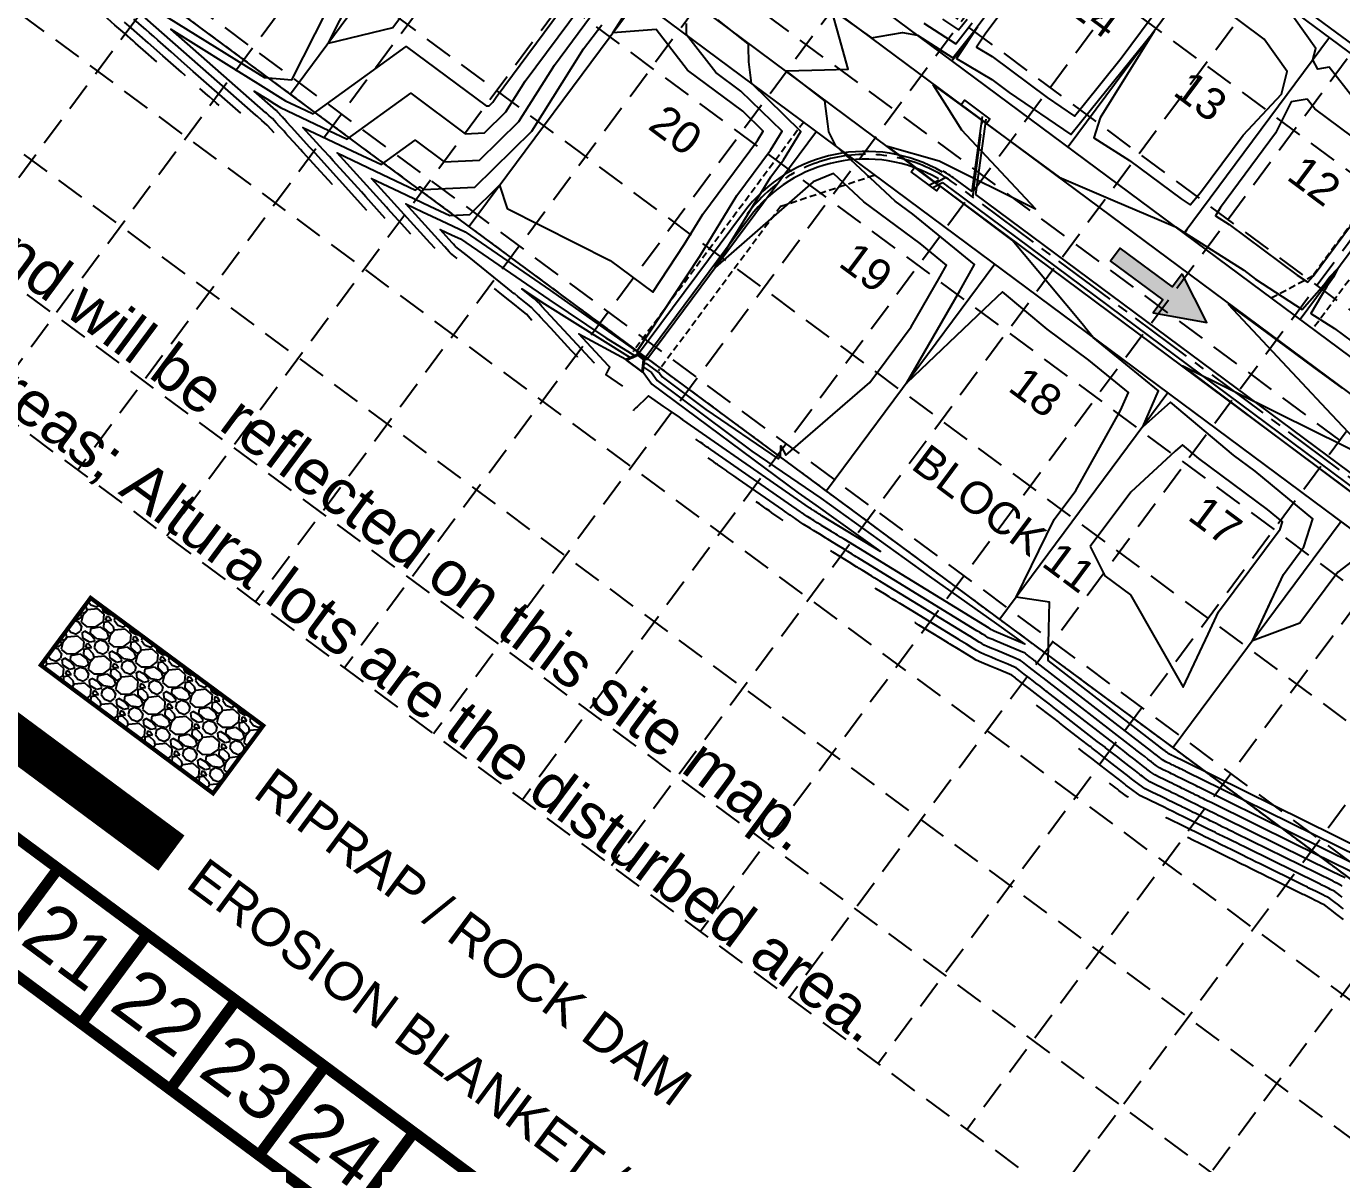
# Model space of a CAD drawing. Header units: feet. Extents: x 2260 to 6199, y 3666 to 7344.
# Drawn here: x 3162 to 3782, y 4910 to 5447 of the extents above; entities that cross this region are included whole.
import ezdxf
from ezdxf.enums import TextEntityAlignment as Align

# ---------------------------------------------------------------- set-up
doc = ezdxf.new("R2010")
doc.units = ezdxf.units.FT
doc.header["$LTSCALE"] = 40
doc.header["$MEASUREMENT"] = 0
for name, pattern in [('ACAD_ISO02W100', [15, 12, -3]), ('CENTER2', [1.125, 0.75, -0.125, 0.125, -0.125]), ('HIDDEN', [0.375, 0.25, -0.125]), ('TIGHT', [0.12, 0.08, -0.04])]:
    doc.linetypes.add(name, pattern=pattern)
doc.layers.get('0').update_dxf_attribs({"linetype": 'CONTINUOUS'})
for name, color, linetype in [('BASE', 7, 'CONTINUOUS'), ('CL-STORM', 4, 'CENTER2'), ('CONTROL', 8, 'CONTINUOUS'), ('EOP-PROP', 4, 'CONTINUOUS'), ('ESMT-LINE', 6, 'TIGHT'), ('FLOW-ARROWS', 253, 'CONTINUOUS'), ('GRID', 254, 'HIDDEN'), ('INLET', 3, 'CONTINUOUS'), ('LEGEND', 7, 'CONTINUOUS'), ('LOT-NOS', 4, 'CONTINUOUS'), ('lots-line', 4, 'CONTINUOUS'), ('PC', 43, 'CONTINUOUS'), ('ST-ROW', 2, 'CONTINUOUS'), ('STORM', 3, 'CONTINUOUS')]:
    doc.layers.add(name, color=color, linetype=linetype)
doc.styles.add("L200'", font='ARIAL.TTF', dxfattribs={"height": 0.001969})
doc.styles.get("Standard").update_dxf_attribs({"font": 'ARIAL.TTF'})

# ---------------------------------------------------------------- blocks, each defined once
blk = doc.blocks.new('arrow')
blk.add_lwpolyline([(-67.01, -25.36), (-59.33, -25.42), (-59.57, -56.14), (-51.89, -56.2), (-51.65, -25.48), (-43.97, -25.54), (-55.3, -2.41), (-67.01, -25.36)], close=True)
at = {"color": 254}
for points in [[(-43.97, -25.54), (-67.01, -25.36), (-55.3, -2.41), (-67.01, -25.36)], [(-59.57, -56.14), (-51.89, -56.2), (-59.33, -25.42), (-51.65, -25.48)]]:
    blk.add_solid(points, dxfattribs=at)

msp = doc.modelspace()

# ---------------------------------------------------------------- hatches: boundary and pattern name
at = {"layer": 'LEGEND', "linetype": 'ACAD_ISO02W100'}
h = msp.add_hatch(dxfattribs=at)
h.set_pattern_fill('GRAVEL', color=240, scale=15.921724, angle=-36.54937, style=0)
h.set_pattern_definition([(191.46343, (1779.5241, 5174.0557), (-187.6596301, -39.2626067), [2.14205, -212.06285]), (148.42033, (1777.42475, 5173.62995), (162.9690309, -100.98904428), [3.67582, -363.90574]), (95.96103, (1774.2933, 5175.5549), (23.608108, -235.5131595), [2.59187, -256.59502]), (230.72433, (1766.9345, 5176.0551), (202.42315062, 246.3308645), [3.34735, -331.38774]), (256.28433, (1764.8155, 5173.4639), (49.82627205, 200.89566312), [3.28234, -324.95241]), (320.72433, (1764.0372, 5170.2751), (-246.3308645, 202.42315062), [3.34735, -331.38774]), (1.144832, (1766.62843, 5168.1561), (-261.09438471, -4.644859), [4.4267, -438.24306]), (35.705932, (1771.05425, 5168.24453), (298.13029383, 215.02214502), [4.17926, -413.74704]), (84.88023, (1774.4479, 5170.68366), (20.93604143, 242.1311387), [3.35869, -332.51046]), (138.68703, (1774.7476, 5174.029), (131.215312, -117.0884402), [3.83446, -187.8885]), (185.848032, (1771.8675, 5176.56035), (-257.7854069, -26.91713179), [4.95879, -490.9205]), (102.26473, (1779.5024, 5166.5404), (-32.6446484, 143.1151308), [1.6925, -167.55774]), (134.91983, (1779.1429, 5168.19425), (147.3147391, -148.8425046), [3.21996, -318.77698]), (188.4506, (1776.869, 5170.474), (-9.48163, -12.79063), [2.25167, -20.26504]), (166.64923, (1777.1117, 5172.6729), (82.9163797, -21.8268794), [1.21257, -120.04367]), (255.25203, (1775.932, 5172.953), (15.6542676, 47.853499), [1.71482, -84.0263]), (354.41443, (1775.4953, 5171.2946), (57.3351236, -2.8635907), [2.78517, -90.05364]), (125.01573, (1778.2673, 5171.0235), (16.099637, -31.753864), [2.01395, -48.33496]), (339.84013, (1768.5133, 5178.4522), (156.3510713, -56.4445344), [2.82133, -279.31235]), (33.79683, (1771.1618, 5177.4799), (-155.4603667, -102.7704056), [2.36694, -234.32652]), (256.64923, (1780.1636, 5173.5816), (21.8268794, 82.9163797), [2.42512, -118.83112]), (307.06113, (1779.6036, 5171.222), (-99.4614367, 133.18808345), [2.82133, -279.31235]), (302.89463, (1762.6347, 5170.522), (-44.9899169, 72.9893555), [2.7207, -133.31457]), (258.22573, (1764.1123, 5168.2375), (40.3449363, 188.1049622), [2.27964, -225.68476]), (30.25203, (1770.8099, 5160.6961), (72.9894036, 44.9898393), [2.42512, -118.83112]), (340.80463, (1772.9047, 5161.9179), (-204.2045826, 72.0987736), [2.66897, -264.22777]), (32.89463, (1764.5425, 5165.3421), (-72.9893555, -44.9899169), [1.36035, -134.67493]), (64.76053, (1770.0424, 5161.265), (25.13593, 60.6441063), [0.81185, -80.37333]), (129.41443, (1770.3886, 5161.9994), (28.890264, -41.235489), [3.28234, -62.3646]), (149.45963, (1768.3046, 5164.53525), (137.38784503, -82.02567187), [3.04185, -301.14227]), (267.14073, (1774.642, 5170.1434), (6.172614, 35.062881), [2.29626, -55.11033]), (316.60783, (1774.52744, 5167.85), (198.47724243, -186.7690312), [4.009, -396.88979]), (24.39603, (1777.4407, 5165.0959), (-117.533896, -51.6078475), [1.63924, -162.28495]), (53.4506, (1778.934, 5165.773), (-3.309, 22.27225), [0.9553, -14.96642]), (83.70703, (1768.3332, 5165.1086), (-15.209, -127.4608563), [2.21191, -218.97976]), (11.46343, (1768.5757, 5167.3072), (187.6596301, 39.2626067), [4.28409, -209.9208]), (323.4506, (1772.774, 5168.159), (22.27225, 3.309), [4.13965, -11.78208]), (288.75543, (1776.0999, 5165.6934), (-61.53466915, 184.3507019), [2.51745, -249.22712]), (217.50523, (1776.9093, 5163.3096), (-50.7171376, -41.6808642), [2.31823, -113.59367]), (171.09663, (1775.07024, 5161.8982), (-337.83813676, 52.24458307), [3.77448, -373.6745]), (138.87673, (1771.34123, 5162.4824), (-156.79652127, 136.0517359), [3.99315, -395.32168])])
h.paths.add_polyline_path([(3168.46, 5145.37), (3249.76, 5084.88), (3273.46, 5116.86), (3191.97, 5177.07)])

# ---------------------------------------------------------------- linework, layer by layer
at = {"layer": 'BASE', "const_width": 5.22}
for points in [[(2264.05, 5660.88), (4950.44, 3669.48), (6195.06, 5348.47), (3508.68, 7339.87)], [(2337.14, 5671.74), (4939.58, 3742.57), (6121.97, 5337.61), (3519.54, 7266.78)]]:
    msp.add_lwpolyline(points, close=True, dxfattribs=at)
for points in [[(3145.52, 5007.45), (3176.64, 5049.42)], [(3187.5, 4976.33), (3218.61, 5018.31)], [(3229.47, 4945.22), (3260.59, 4987.19)], [(3271.45, 4914.1), (3302.56, 4956.08)], [(3313.42, 4882.99), (3344.54, 4924.96)]]:
    msp.add_lwpolyline(points, dxfattribs=at)
at = {"layer": 'CL-STORM', "color": 7}
for p, q in [((3608.4, 5366.12), (3612.9, 5402.4)), ((3595.45, 5375.51), (3590.83, 5372.7)), ((4864.9, 4432.17), (3599.76, 5372.55))]:
    msp.add_line(p, q, dxfattribs=at)
msp.add_arc((3558, 5316.37), 70, 53.37652, 143.37652, dxfattribs=at)
at = {"layer": 'EOP-PROP', "color": 7}
for p, q in [((3982.3, 5081.73), (2953.2, 5847.47)), ((4083.81, 5218.09), (3452.77, 5687.15)), ((4004.39, 5111.41), (3373.43, 5580.4))]:
    msp.add_line(p, q, dxfattribs=at)
at = {"layer": 'ESMT-LINE', "color": 7}
for p, q in [((3894.91, 4964.33), (2864.26, 5727.11)), ((3528.52, 5401.58), (3447.98, 5293.23)), ((3825.39, 5405.29), (3768.67, 5328.98)), ((3837.42, 5396.34), (3768.78, 5303.98)), ((3517.71, 5361.89), (3562.07, 5376.64)), ((3517.71, 5361.89), (3460.02, 5284.28)), ((3749.11, 5318.6), (3768.67, 5328.98)), ((4788.02, 4303.35), (3699.2, 5109.17))]:
    msp.add_line(p, q, dxfattribs=at)
at = {"layer": 'FLOW-ARROWS', "color": 7}
for points in [[(3305.51, 5438.56, 0, 1.67, 0), (3302.52, 5434.55, 0, 0, 0), (3294.51, 5423.79, 0, 0, 0)], [(3598.01, 5431.28, 0, 1.67, 0), (3601, 5435.3, 0, 0, 0), (3605.19, 5440.93, 0, 0, 0)], [(3686.38, 5436.69, 0, 1.67, 0), (3683.39, 5432.68, 0, 0, 0), (3674.08, 5420.16, 0, 0, 0)], [(3424.39, 5427.36, 0, 1.67, 0), (3421.41, 5423.35, 0, 0, 0), (3413.11, 5412.2, 0, 0, 0)], [(3652.75, 5390.6, 0, 1.67, 0), (3655.73, 5394.61, 0, 0, 0), (3659.93, 5400.24, 0, 0, 0)], [(3741.12, 5396, 0, 1.67, 0), (3738.13, 5391.99, 0, 0, 0), (3728.82, 5379.48, 0, 0, 0)], [(3380.34, 5368.9, 0, 1.67, 0), (3383.33, 5372.91, 0, 0, 0), (3391.34, 5383.67, 0, 0, 0)], [(3511.5, 5363.93, 0, 1.67, 0), (3508.52, 5359.92, 0, 0, 0), (3500.22, 5348.77, 0, 0, 0)], [(3707.48, 5349.91, 0, 1.67, 0), (3710.47, 5353.93, 0, 0, 0), (3714.66, 5359.56, 0, 0, 0)], [(3473.89, 5313.4, 0, 1.67, 0), (3470.9, 5309.39, 0, 0, 0), (3462.89, 5298.63, 0, 0, 0)], [(3762.22, 5309.23, 0, 1.67, 0), (3765.2, 5313.24, 0, 0, 0), (3769.4, 5318.87, 0, 0, 0)], [(3595.69, 5301.35, 0, 1.67, 0), (3592.71, 5297.34, 0, 0, 0), (3584.41, 5286.19, 0, 0, 0)], [(3558.08, 5250.82, 0, 1.67, 0), (3555.09, 5246.81, 0, 0, 0), (3547.08, 5236.05, 0, 0, 0)], [(3677.39, 5240.62, 0, 1.67, 0), (3674.41, 5236.61, 0, 0, 0), (3666.11, 5225.46, 0, 0, 0)], [(3639.78, 5190.09, 0, 1.67, 0), (3636.79, 5186.08, 0, 0, 0), (3628.78, 5175.32, 0, 0, 0)], [(3759.1, 5179.89, 0, 1.67, 0), (3756.11, 5175.88, 0, 0, 0), (3747.81, 5164.73, 0, 0, 0)], [(3721.48, 5129.36, 0, 1.67, 0), (3718.49, 5125.35, 0, 0, 0), (3710.48, 5114.59, 0, 0, 0)]]:
    msp.add_lwpolyline(points, format="xyseb", dxfattribs=at)
at = {"layer": 'GRID', "linetype": 'HIDDEN', "ltscale": 1.35}
for p, q in [((4191.13, 6768.93), (3101.95, 5299.63)), ((4233.11, 6737.81), (3143.92, 5268.51)), ((4275.08, 6706.7), (3185.9, 5237.39)), ((4317.06, 6675.58), (3227.87, 5206.28)), ((4359.03, 6644.46), (3269.85, 5175.16)), ((4401.01, 6613.35), (3311.82, 5144.05)), ((4442.98, 6582.23), (3353.8, 5112.93)), ((4484.96, 6551.12), (3395.77, 5081.82)), ((4526.93, 6520), (3437.75, 5050.7)), ((4568.91, 6488.89), (3479.72, 5019.59)), ((4610.88, 6457.77), (3521.7, 4988.47)), ((4652.86, 6426.65), (3563.67, 4957.35)), ((4694.83, 6395.54), (3605.65, 4926.24)), ((4736.81, 6364.42), (3647.62, 4895.12)), ((4778.78, 6333.31), (3689.59, 4864.01)), ((2710.53, 6175.43), (5312.96, 4246.26)), ((2679.42, 6133.46), (5281.85, 4204.29)), ((2648.3, 6091.49), (5250.73, 4162.31)), ((2617.18, 6049.51), (5219.62, 4120.34)), ((2586.07, 6007.54), (5188.5, 4078.36)), ((2555.76, 5964.68), (5158.19, 4035.51)), ((2524.64, 5922.7), (5127.07, 3993.53)), ((2493.53, 5880.73), (5095.96, 3951.56)), ((2462.41, 5838.75), (5064.84, 3909.58)), ((2431.29, 5796.78), (5033.73, 3867.61))]:
    msp.add_line(p, q, dxfattribs=at)
at = {"layer": 'INLET', "color": 7}
for points in [[(3602.87, 5409.86), (3604.36, 5411.86), (3616.4, 5402.92), (3614.91, 5400.91)], [(3602.87, 5409.86), (3604.36, 5411.86), (3616.4, 5402.92), (3614.91, 5400.91)], [(3579.31, 5378.16), (3580.8, 5380.16), (3592.84, 5371.21), (3591.35, 5369.21)], [(3579.31, 5378.16), (3580.8, 5380.16), (3592.84, 5371.21), (3591.35, 5369.21)]]:
    msp.add_lwpolyline(points, close=True, dxfattribs=at)
at = {"layer": 'LEGEND', "color": 240, "const_width": 1.99}
msp.add_lwpolyline([(3168.46, 5145.37), (3249.76, 5084.88), (3273.46, 5116.86), (3191.97, 5177.07)], close=True, dxfattribs=at)
at = {"layer": 'LEGEND', "color": 84, "const_width": 20.69}
msp.add_lwpolyline([(3147.48, 5117.93), (3230.11, 5056.68)], dxfattribs=at)
at = {"layer": 'lots-line', "color": 7}
for p, q in [((3894.91, 4964.33), (2864.26, 5727.11)), ((4081.42, 5214.88), (3441.96, 5690.2)), ((3366.16, 5522.26), (3286.27, 5414.78)), ((3667.16, 5522.81), (3598.55, 5430.51)), ((3721.89, 5482.12), (3653.29, 5389.83)), ((3450.35, 5459.68), (3370.59, 5352.38)), ((3776.63, 5441.44), (3708.02, 5349.14)), ((3534.54, 5397.11), (3454.91, 5289.98)), ((3831.36, 5400.75), (3762.76, 5308.46)), ((3618.73, 5334.53), (3539.23, 5227.57)), ((3700.43, 5273.8), (3621.05, 5167.01)), ((3782.13, 5213.07), (3702.88, 5106.45)), ((3782.13, 5213.07), (3702.88, 5106.45)), ((4788.02, 4303.35), (3699.2, 5109.17))]:
    msp.add_line(p, q, dxfattribs=at)
at = {"layer": 'PC', "color": 43, "flags": 128}
for points, elevation in [([(3223.21, 5430.02), (3221.95, 5431.13), (3217.96, 5434.63), (3213.21, 5438.81), (3212.03, 5439.84), (3208.09, 5443.3), (3204.37, 5446.57), (3203.47, 5447.36), (3199.92, 5450.48), (3198.39, 5451.83), (3195.2, 5454.63), (3194.82, 5454.97), (3192.69, 5456.84), (3190.74, 5458.55), (3189.14, 5459.96), (3188.27, 5460.76), (3185.72, 5463.12), (3185.71, 5463.14), (3183.58, 5465.11), (3182.2, 5466.39), (3122.4, 5521.82)], 570), ([(3360.84, 5481.36), (3334.59, 5446.05), (3304.03, 5438.68), (3315.07, 5460.56)], 566), ([(3197.02, 5470.56), (3236.82, 5445.75), (3265.35, 5427.96), (3273.96, 5422.59), (3286.99, 5421.58), (3308.95, 5465.11)], 567), ([(3634.38, 5470.33), (3614.5, 5443.58), (3610.1, 5436.95), (3617.54, 5432.5), (3643.47, 5413.23), (3656.37, 5404.43), (3660.43, 5409.44), (3678.4, 5431.68), (3697.14, 5456.91)], 560), ([(3306, 5372.12), (3305.9, 5372.23), (3297.07, 5381.98), (3294.3, 5385.04), (3291.96, 5387.62), (3291.01, 5388.67), (3287.92, 5392.08), (3285.44, 5394.83), (3284.14, 5396.26), (3283.27, 5397.22), (3281.17, 5399.54), (3279.62, 5401.26), (3278.73, 5402.24), (3277.8, 5403.26), (3277.75, 5403.32), (3276.29, 5404.6), (3275.02, 5405.72), (3274.69, 5406.01), (3229.9, 5445.36), (3255.96, 5429.12), (3272.09, 5419.06), (3283.95, 5411.66), (3293.38, 5407.18), (3296.95, 5405.49), (3340.89, 5437.26), (3378.62, 5409.22), (3380.13, 5409.29), (3381.81, 5410.94), (3383.34, 5413.37), (3417.43, 5459.23)], 566), ([(3354.53, 5341.9), (3352.18, 5344.5), (3324.56, 5375.01), (3337.53, 5368.84), (3352.13, 5361.95), (3361.46, 5357.54), (3370.99, 5357.98), (3385.01, 5371.79), (3388.52, 5360.81), (3437.19, 5336.22), (3457.26, 5321.31), (3472.12, 5343.82), (3480.84, 5358.1), (3506.69, 5392.88), (3509.45, 5397.35), (3499.74, 5406.8), (3473.71, 5426.15), (3458.86, 5445.21), (3438.41, 5443.63), (3448.63, 5459.7)], 562), ([(3792.25, 5407.42), (3776.59, 5427.43), (3771.17, 5426.51), (3768.85, 5430.97), (3770.22, 5436.31), (3755.04, 5457.49)], 558), ([(3278.67, 5396.46), (3277.09, 5398.2), (3275.45, 5400.01), (3275.36, 5400.11), (3272.78, 5402.38), (3270.53, 5404.35), (3269.95, 5404.87), (3217.79, 5450.7)], 567), ([(3322.39, 5359.87), (3296.48, 5388.48), (3295.32, 5389.76), (3289.76, 5395.9), (3286.75, 5399.22), (3286.63, 5399.36), (3284.59, 5401.61), (3283.95, 5402.31), (3283.41, 5402.91), (3283.19, 5403.15), (3282.48, 5403.94), (3281.91, 5404.57), (3281.61, 5404.9), (3281.41, 5405.12), (3280.92, 5405.66), (3280.56, 5406.06), (3280.36, 5406.28), (3280.14, 5406.52), (3280.13, 5406.53), (3279.8, 5406.83), (3279.5, 5407.09), (3279.43, 5407.15), (3269.09, 5416.23), (3275.11, 5412.49), (3278.83, 5410.16), (3281.56, 5408.46), (3304.41, 5397.6), (3313.08, 5393.51), (3343.04, 5415.17), (3368.77, 5396.05), (3377.85, 5396.46), (3387.93, 5406.4), (3397.11, 5420.93), (3422.68, 5455.33)], 565), ([(3331.06, 5356.13), (3324.43, 5363.45), (3321.85, 5366.3), (3319.77, 5368.6), (3313.18, 5375.88), (3309.66, 5379.77), (3306.5, 5383.26), (3304.65, 5385.3), (3301.99, 5388.23), (3301.75, 5388.51), (3292.18, 5399.07), (3315.45, 5388.01), (3329.21, 5381.52), (3345.19, 5393.08), (3358.91, 5382.87), (3375.56, 5383.63), (3394.05, 5401.85), (3410.88, 5428.5), (3427.92, 5451.43)], 564), ([(3793.57, 5057.81), (3707.89, 5100.04), (3703.64, 5102.14), (3703.57, 5102.17), (3703.45, 5102.23), (3703.35, 5102.28), (3703.26, 5102.33), (3703.11, 5102.4), (3703.04, 5102.43), (3702.85, 5102.53), (3702.8, 5102.55), (3702.6, 5102.65), (3702.37, 5102.76), (3702.32, 5102.79), (3702.19, 5102.85), (3702.05, 5102.92), (3701.96, 5102.97), (3701.94, 5102.98), (3701.79, 5103.05), (3701.66, 5103.11), (3701.55, 5103.17), (3701.41, 5103.24), (3701.28, 5103.3), (3701.03, 5103.42), (3700.8, 5103.54), (3700.6, 5103.67), (3700.41, 5103.82), (3700.37, 5103.85), (3700.23, 5103.96), (3699.98, 5104.16), (3699.75, 5104.34), (3699.5, 5104.53), (3699.29, 5104.69), (3699.12, 5104.82), (3699.07, 5104.86), (3699.05, 5104.88), (3698.75, 5105.11), (3643.87, 5147.63), (3644.27, 5162.46), (3644.6, 5175.05), (3628.81, 5177.44), (3646.76, 5214.01), (3656.99, 5227.77), (3678.1, 5265.47), (3681.8, 5274), (3663.13, 5289.32), (3643.47, 5303.93), (3622.41, 5321.44), (3613.72, 5313.33), (3576.97, 5278.35), (3602.18, 5321.91), (3609.19, 5334.42), (3580.03, 5358.12), (3571.7, 5364.31), (3543.62, 5390.36), (3540.33, 5396.95), (3539.84, 5400.78), (3538.46, 5411.64), (3528.55, 5419.34), (3520.23, 5425.8), (3538.34, 5426.22), (3549.49, 5426.48), (3545.26, 5441.83), (3541.71, 5454.7), (3553.36, 5446.42), (3560.53, 5441.33), (3564.1, 5441.94), (3575.16, 5443.82), (3582.27, 5442.62), (3598.85, 5431.93), (3610.48, 5446.56), (3600.59, 5431.65), (3617.34, 5421.62), (3625.51, 5415.55), (3654.54, 5395.76), (3663.66, 5407.03), (3693.85, 5444.4), (3668.37, 5403.54), (3665.42, 5394.11), (3682.27, 5383.42), (3706.66, 5365.3), (3710.86, 5362.57), (3715.79, 5368.29), (3735.96, 5395.42), (3753.95, 5414.69), (3756.73, 5425.52), (3745.87, 5440.67), (3724.13, 5456.83)], 559), ([(3236.78, 5423.4), (3236.67, 5423.49), (3236.45, 5423.69), (3234.85, 5425.09), (3226.07, 5432.81), (3219.08, 5438.95), (3211.2, 5445.87), (3207.96, 5448.73)], 569), ([(3262.94, 5405.72), (3240.4, 5425.52), (3236.34, 5429.09), (3229.97, 5434.69), (3223.74, 5440.16), (3221.73, 5441.93), (3219.71, 5443.71), (3218.13, 5445.09), (3218.08, 5445.14), (3217.96, 5445.25), (3217.1, 5446), (3212.4, 5450.13)], 568), ([(3343.14, 5348.64), (3338.66, 5353.59), (3332.2, 5360.72), (3331.61, 5361.38), (3308.37, 5387.04), (3326.49, 5378.43), (3345.33, 5369.53), (3347.34, 5370.98), (3349.06, 5369.7), (3373.28, 5370.81), (3400.17, 5397.3), (3424.65, 5436.07), (3433.17, 5447.53)], 563), ([(3364.93, 5337.24), (3361.76, 5339.79), (3361.51, 5340.04), (3361.15, 5340.44), (3359.13, 5342.67), (3359.12, 5342.68), (3358.82, 5343.02), (3357.4, 5344.58), (3340.74, 5362.97), (3348.56, 5359.26), (3357.37, 5355.1), (3368.73, 5349.74), (3409.02, 5322.15), (3449.73, 5293.34), (3479.47, 5338.36), (3496.91, 5366.93), (3512.81, 5388.33), (3518.32, 5397.26), (3498.91, 5416.17), (3486.97, 5425.04), (3473.23, 5442.68), (3473.15, 5448.16)], 561), ([(3421.76, 5290.69), (3421.71, 5290.75), (3418.79, 5293.89), (3409.16, 5304.28), (3406.48, 5307.17), (3404.12, 5309.71), (3403.29, 5310.61), (3402.25, 5311.72), (3401.51, 5312.53), (3401.47, 5312.57), (3400.09, 5314.09), (3398.16, 5315.65), (3397.5, 5316.17), (3395.96, 5317.41), (3393.59, 5319.32), (3392.11, 5320.51), (3391.77, 5320.78), (3390.62, 5321.7), (3388.93, 5323.07), (3385.57, 5325.77), (3369.83, 5338.43), (3368.64, 5339.38), (3368.31, 5339.65), (3367.99, 5339.91), (3367.01, 5340.69), (3365.18, 5342.16), (3364.1, 5343.03), (3364.02, 5343.12), (3363.89, 5343.25), (3363.2, 5344.02), (3363.2, 5344.02), (3363.1, 5344.13), (3362.61, 5344.67), (3356.93, 5350.94), (3359.6, 5349.67), (3362.6, 5348.26), (3366.48, 5346.43), (3408.24, 5317.83), (3435.19, 5299.84), (3448.67, 5291.45), (3448.71, 5291.35), (3449.08, 5291.08), (3449.38, 5291.21), (3450.14, 5291.54), (3450.09, 5292.2), (3452.56, 5289.74), (3452.96, 5289.44), (3452.96, 5289.44), (3452.86, 5288.62), (3452.83, 5288.29), (3453.2, 5288.02), (3453.3, 5288.01), (3454.11, 5287.74), (3460.5, 5283.12), (3461.74, 5281.4), (3482.39, 5266.05), (3516.47, 5242.74), (3517.56, 5244.21), (3517.71, 5248.86), (3520.06, 5244.45), (3559.66, 5278.75), (3579.19, 5305.02), (3592.94, 5328.78), (3595.94, 5334.14), (3583.45, 5344.29), (3556.95, 5363.99), (3542.51, 5377.38), (3532.95, 5373.37), (3486.81, 5332.9), (3512.97, 5375.76), (3518.93, 5383.78), (3527.19, 5397.18), (3503.87, 5419.9), (3502.58, 5429.99), (3502.48, 5436.91), (3502.46, 5438.39), (3500.13, 5440.22), (3488.02, 5449.75)], 560), ([(3585.24, 5448.2), (3600.24, 5438.52), (3608.06, 5448.36)], 560), ([(3593.95, 5450.08), (3601.64, 5445.12), (3605.64, 5450.16)], 561), ([(3252.62, 5409.48), (3251.37, 5410.58), (3247.88, 5413.64), (3247.26, 5414.19), (3243.49, 5417.5)], 569), ([(3787.38, 5194.39), (3780.59, 5189.29), (3762.7, 5165.22), (3740.37, 5156.89), (3754.91, 5188.18), (3764.58, 5201.19), (3768.87, 5214.33), (3741.63, 5236.84), (3731.43, 5244.42), (3701.67, 5269.39), (3688.5, 5257.75), (3695.89, 5274.8), (3665.15, 5300.02), (3662.32, 5303.42), (3659.88, 5306.35), (3644.66, 5324.61), (3626.95, 5345.86), (3600.29, 5365.88), (3586.97, 5375.89), (3577.28, 5383.25), (3568.11, 5390.22), (3592.49, 5383.31), (3637.98, 5360.71), (3614.81, 5385.41), (3603.22, 5397.76), (3596.22, 5408.72), (3589.58, 5419.11), (3608.74, 5405.18), (3649.02, 5375.56), (3674.44, 5364.74), (3696.35, 5355.41), (3703.92, 5352.19), (3708.09, 5349.48), (3709.37, 5350.96), (3708.39, 5349.35), (3736.18, 5331.68), (3741.76, 5327.53), (3763.76, 5313.2), (3774.16, 5324.9), (3776.72, 5328.34), (3780.66, 5332.53), (3778.6, 5328.4), (3775.35, 5324.02), (3767.9, 5311.32), (3779.07, 5304.19), (3791.71, 5294.79)], 558), ([(3766.11, 5412.47), (3758.64, 5411.2), (3751.24, 5396.31), (3725.21, 5361.29), (3722.84, 5357.41), (3729.25, 5353.33), (3761.41, 5329.43), (3766.49, 5326.12), (3768.89, 5328.82), (3797.01, 5366.66), (3805.87, 5376.09), (3806.15, 5380.59), (3805.35, 5381.37), (3769.73, 5407.85), (3766.11, 5412.47)], 559), ([(3400.27, 5308.04), (3397.66, 5310.92), (3393.99, 5313.87), (3392.75, 5314.87), (3389.83, 5317.21), (3385.34, 5320.83), (3382.53, 5323.09)], 561), ([(3429.84, 5287.81), (3429.78, 5287.88), (3413.28, 5305.66), (3404.98, 5314.61), (3404.49, 5315.14), (3403.48, 5316.23), (3403.19, 5316.53), (3402.95, 5316.8), (3402.86, 5316.89), (3402.75, 5317.01), (3402.67, 5317.1), (3402.67, 5317.1), (3402.52, 5317.26), (3402.32, 5317.42), (3402.25, 5317.48), (3402.09, 5317.61), (3401.84, 5317.81), (3401.69, 5317.93), (3401.65, 5317.96), (3401.53, 5318.06), (3401.35, 5318.2), (3401, 5318.48), (3395.48, 5322.92), (3406.2, 5315.77), (3446.66, 5290.58), (3446.77, 5290.3), (3446.96, 5290.16), (3447.87, 5290.56), (3450.14, 5291.54), (3450.11, 5291.98), (3451.75, 5290.34), (3452.96, 5289.44), (3452.96, 5289.44), (3452.67, 5286.98), (3452.56, 5286), (3452.74, 5285.86), (3453.04, 5285.83), (3453.45, 5285.69), (3456.65, 5283.39), (3459.33, 5279.66), (3504.11, 5246.35), (3536.65, 5224.1), (3587.67, 5187.28), (3619.45, 5164.85), (3632.94, 5155.34), (3618.39, 5161.46), (3618.1, 5161.58), (3617.73, 5161.74), (3617.5, 5161.84), (3617.3, 5161.96), (3617.12, 5162.07), (3616.74, 5162.3), (3616.36, 5162.53), (3616.32, 5162.56), (3615.98, 5162.77), (3547.56, 5204.76), (3545.92, 5205.77), (3545.49, 5206.03), (3545.46, 5206.05), (3545.45, 5206.06), (3544.88, 5206.41), (3544.43, 5206.68), (3543.76, 5207.09), (3543.72, 5207.11), (3542.58, 5207.82), (3542.02, 5208.16), (3541.66, 5208.38), (3541.58, 5208.43), (3540.09, 5209.35), (3538.43, 5210.37), (3536.98, 5211.25), (3536.66, 5211.45), (3536.57, 5211.51), (3534.95, 5212.5), (3533.26, 5213.54), (3532.48, 5214.01), (3531.98, 5214.32), (3530.44, 5215.27), (3530.21, 5215.43), (3528.6, 5216.55), (3527.53, 5217.29), (3527.01, 5217.66), (3527.01, 5217.66), (3526.98, 5217.67), (3525.42, 5218.76), (3524.95, 5219.09), (3484.64, 5247.12), (3483.53, 5247.89), (3483.02, 5248.25), (3481.85, 5249.07), (3481.84, 5249.07), (3480.85, 5249.76), (3479.62, 5250.61), (3479.15, 5250.95), (3478.26, 5251.57), (3477.63, 5252), (3477.56, 5252.05), (3477.54, 5252.06)], 559), ([(3787.46, 5226.55), (3747.48, 5256.58), (3707.5, 5286.61), (3753, 5264), (3798.5, 5241.4), (3775.33, 5266.1), (3763.74, 5278.45), (3752.15, 5290.8), (3728.98, 5315.5), (3755.83, 5295.75), (3769.26, 5285.87), (3782.68, 5276)], 557), ([(3443.19, 5277), (3435.2, 5282.52), (3435.41, 5282.9), (3435.55, 5283.16), (3436.89, 5285.63), (3437.03, 5285.89), (3436.84, 5286.09), (3436.27, 5286.71), (3422.38, 5301.68), (3444.64, 5289.7), (3444.84, 5289.25), (3446.35, 5289.9), (3450.14, 5291.54), (3450.12, 5291.76), (3450.95, 5290.94), (3452.96, 5289.44), (3452.96, 5289.44), (3452.48, 5285.35), (3452.29, 5283.71), (3452.79, 5283.65), (3456.92, 5277.91), (3525.83, 5226.65), (3534.27, 5220.88), (3564.69, 5198.94), (3537.1, 5215.87), (3536.67, 5216.13), (3536.56, 5216.2), (3536.55, 5216.2), (3536.55, 5216.21), (3536.4, 5216.3), (3536.29, 5216.37), (3536.11, 5216.48), (3536.11, 5216.48), (3535.81, 5216.66), (3535.66, 5216.75), (3535.57, 5216.81), (3535.55, 5216.82), (3535.16, 5217.06), (3534.73, 5217.32), (3534.36, 5217.55), (3534.27, 5217.6), (3534.25, 5217.62), (3533.83, 5217.88), (3533.39, 5218.15), (3533.19, 5218.27), (3533.06, 5218.35), (3532.66, 5218.59), (3532.6, 5218.64), (3532.18, 5218.93), (3531.91, 5219.12), (3531.77, 5219.21), (3531.77, 5219.21), (3531.76, 5219.22), (3531.36, 5219.5), (3531.24, 5219.59), (3471.55, 5261.1), (3471.5, 5261.13), (3471.48, 5261.15), (3471.44, 5261.18), (3471.44, 5261.18), (3471.4, 5261.21), (3471.35, 5261.24), (3471.28, 5261.29), (3469.84, 5262.29), (3465.1, 5265.59), (3462.22, 5267.59), (3458.41, 5270.24), (3455.25, 5272.44), (3455.24, 5272.42), (3453.02, 5270.28), (3452.85, 5270.11), (3451.11, 5268.42), (3449.85, 5267.2), (3449.35, 5266.71), (3448.22, 5265.62), (3448.01, 5265.42)], 558), ([(3450.14, 5291.54), (3452.96, 5289.44), (3452.29, 5283.71), (3444.84, 5289.25), (3450.14, 5291.54)], 557), ([(3454.83, 5289.88), (3449.73, 5293.34), (3450.08, 5292.42), (3453.82, 5289.63), (3454.76, 5289.78), (3454.76, 5289.78), (3454.9, 5289.69), (3454.83, 5289.88)], 561), ([(3663.79, 5201.35), (3670.65, 5187.53), (3682.69, 5178.58), (3707.68, 5134.9), (3719.44, 5159.99), (3724.32, 5170.5), (3753.34, 5209.55), (3754.46, 5212.95), (3747.4, 5218.79), (3715.03, 5242.85), (3707.31, 5249.32), (3703.89, 5246.3), (3682.88, 5227.03), (3663.79, 5201.35)], 559), ([(3791.18, 5054.6), (3725.43, 5087), (3709.35, 5094.94), (3709.07, 5095.07), (3708.63, 5095.29), (3708.25, 5095.48), (3707.88, 5095.66), (3707.34, 5095.92), (3707.06, 5096.07), (3706.35, 5096.42), (3706.14, 5096.52), (3705.4, 5096.88), (3704.54, 5097.31), (3704.33, 5097.41), (3703.86, 5097.64), (3703.32, 5097.91), (3702.97, 5098.08), (3702.9, 5098.11), (3702.33, 5098.4), (3701.84, 5098.64), (3701.41, 5098.85), (3700.88, 5099.11), (3700.4, 5099.35), (3699.47, 5099.81), (3698.59, 5100.24), (3697.84, 5100.75), (3697.11, 5101.32), (3696.96, 5101.44), (3696.44, 5101.84), (3695.47, 5102.59), (3694.59, 5103.27), (3693.66, 5104), (3692.87, 5104.61), (3692.22, 5105.11), (3692.06, 5105.24), (3691.97, 5105.3), (3690.84, 5106.18), (3638.15, 5147), (3637.68, 5147.36), (3637.6, 5147.43), (3637.2, 5147.73), (3636.61, 5148.2), (3635.98, 5148.69), (3635.63, 5148.95), (3634.94, 5149.49), (3634.21, 5150.05), (3633.43, 5150.66), (3633.41, 5150.67), (3633, 5151), (3632.72, 5151.11), (3631.74, 5151.52), (3618.71, 5157.01), (3617.71, 5157.43), (3616.42, 5157.97), (3615.6, 5158.31), (3614.91, 5158.74), (3614.26, 5159.13), (3612.95, 5159.94), (3611.61, 5160.76), (3611.45, 5160.85), (3610.27, 5161.58), (3558.02, 5193.65), (3555.17, 5195.4), (3554.42, 5195.86), (3554.36, 5195.9), (3554.34, 5195.91), (3553.35, 5196.51), (3552.57, 5197), (3551.4, 5197.71), (3551.34, 5197.75), (3549.35, 5198.97), (3548.38, 5199.57), (3547.74, 5199.96), (3547.6, 5200.04), (3545.01, 5201.63), (3542.12, 5203.41), (3539.6, 5204.96), (3539.05, 5205.29), (3538.88, 5205.4), (3536.07, 5207.12), (3533.12, 5208.93), (3531.78, 5209.76), (3530.91, 5210.29), (3528.23, 5211.94), (3527.82, 5212.22), (3525.02, 5214.17), (3523.16, 5215.46), (3522.24, 5216.1), (3522.24, 5216.1), (3522.2, 5216.13), (3519.48, 5218.02), (3518.66, 5218.59), (3497.74, 5233.14), (3495.56, 5234.65), (3494.56, 5235.36), (3492.26, 5236.95), (3492.24, 5236.97), (3490.31, 5238.31), (3487.9, 5239.99), (3487.68, 5240.14), (3487.28, 5240.42), (3485.91, 5241.37), (3483.41, 5243.11)], 560), ([(3518.78, 5213.63), (3517.48, 5214.54), (3517.47, 5214.54), (3517.42, 5214.58), (3513.54, 5217.28), (3512.36, 5218.1), (3510.83, 5219.16), (3507.59, 5221.42), (3506.09, 5222.46)], 561), ([(3788.79, 5051.38), (3742.97, 5073.97), (3715.05, 5087.74), (3714.56, 5087.98), (3713.8, 5088.35), (3713.15, 5088.67), (3712.51, 5088.99), (3711.57, 5089.45), (3711.08, 5089.7), (3709.85, 5090.3), (3709.48, 5090.48), (3708.2, 5091.11), (3706.7, 5091.85), (3706.35, 5092.03), (3705.53, 5092.43), (3704.58, 5092.9), (3703.99, 5093.19), (3703.87, 5093.25), (3702.87, 5093.74), (3702.03, 5094.16), (3701.28, 5094.53), (3700.36, 5094.98), (3699.52, 5095.4), (3697.9, 5096.19), (3696.37, 5096.95), (3695.08, 5097.84), (3693.81, 5098.82), (3693.54, 5099.03), (3692.65, 5099.72), (3690.96, 5101.03), (3689.44, 5102.2), (3687.82, 5103.46), (3686.45, 5104.52), (3685.32, 5105.39), (3685.04, 5105.61), (3684.89, 5105.73), (3682.92, 5107.25), (3641.52, 5139.33), (3640.56, 5140.08), (3640.38, 5140.22), (3639.57, 5140.84), (3638.34, 5141.79), (3637.04, 5142.8), (3636.33, 5143.35), (3634.91, 5144.45), (3633.41, 5145.62), (3631.8, 5146.86), (3631.77, 5146.89), (3630.91, 5147.55), (3630.34, 5147.79), (3628.33, 5148.64), (3619.03, 5152.55), (3617.33, 5153.27), (3615.11, 5154.2), (3613.71, 5154.79), (3612.51, 5155.52), (3611.4, 5156.2), (3609.16, 5157.58), (3606.86, 5158.99), (3606.59, 5159.15), (3604.56, 5160.39), (3568.48, 5182.54), (3564.42, 5185.03), (3563.35, 5185.69), (3563.27, 5185.74), (3563.23, 5185.76), (3561.83, 5186.62), (3560.71, 5187.31), (3559.05, 5188.33), (3558.96, 5188.38), (3556.12, 5190.12), (3554.74, 5190.97), (3553.83, 5191.53), (3553.63, 5191.66), (3549.94, 5193.92), (3545.81, 5196.45), (3542.22, 5198.66), (3541.72, 5198.96), (3541.49, 5199.1), (3541.2, 5199.28)], 561), ([(3787.38, 5194.39), (3780.59, 5189.29), (3762.7, 5165.22), (3740.37, 5156.89), (3749.74, 5177.06)], 558), ([(3786.4, 5048.17), (3760.51, 5060.93), (3720.75, 5080.54), (3720.06, 5080.88), (3718.98, 5081.41), (3718.05, 5081.87), (3717.13, 5082.32), (3715.8, 5082.98), (3715.09, 5083.33), (3713.34, 5084.19), (3712.83, 5084.44), (3711, 5085.35), (3708.87, 5086.4), (3708.37, 5086.65), (3707.19, 5087.22), (3705.85, 5087.89), (3705, 5088.31), (3704.83, 5088.39), (3703.41, 5089.09), (3702.21, 5089.68), (3701.15, 5090.21), (3699.84, 5090.85), (3698.64, 5091.44), (3696.34, 5092.58), (3694.16, 5093.65), (3692.32, 5094.92), (3690.52, 5096.31), (3690.13, 5096.61), (3688.86, 5097.59), (3686.45, 5099.46), (3684.29, 5101.14), (3681.98, 5102.93), (3680.03, 5104.44), (3678.43, 5105.68), (3678.02, 5105.99), (3677.8, 5106.16), (3675.01, 5108.33), (3644.88, 5131.67), (3643.44, 5132.79), (3643.16, 5133), (3641.94, 5133.95), (3640.08, 5135.39), (3638.11, 5136.91), (3637.04, 5137.75), (3634.89, 5139.41), (3632.6, 5141.18), (3630.17, 5143.07), (3630.12, 5143.1), (3628.82, 5144.11), (3627.96, 5144.48), (3624.91, 5145.76), (3619.35, 5148.1), (3616.94, 5149.11), (3613.8, 5150.43), (3611.81, 5151.27), (3610.12, 5152.3), (3608.54, 5153.26), (3605.36, 5155.21), (3602.1, 5157.21), (3601.73, 5157.44), (3598.86, 5159.21), (3578.94, 5171.43), (3573.66, 5174.67), (3572.28, 5175.52), (3572.17, 5175.59), (3572.13, 5175.61), (3570.3, 5176.73), (3568.85, 5177.62), (3566.69, 5178.95), (3566.58, 5179.02), (3562.89, 5181.28), (3562.63, 5181.44), (3562.31, 5181.63)], 562), ([(3784.01, 5044.95), (3778.05, 5047.89), (3726.45, 5073.34), (3725.56, 5073.78), (3724.15, 5074.47), (3722.95, 5075.06), (3721.76, 5075.66), (3720.03, 5076.5), (3719.11, 5076.96), (3716.84, 5078.08), (3716.17, 5078.41), (3713.8, 5079.58), (3711.04, 5080.94), (3710.38, 5081.26), (3708.86, 5082.02), (3707.12, 5082.87), (3706.02, 5083.42), (3705.79, 5083.53), (3703.95, 5084.44), (3702.4, 5085.2), (3701.02, 5085.88), (3699.32, 5086.72), (3697.76, 5087.49), (3694.77, 5088.96), (3691.95, 5090.36), (3689.55, 5092), (3687.22, 5093.81), (3686.72, 5094.2), (3685.07, 5095.47), (3681.95, 5097.89), (3679.14, 5100.07), (3676.13, 5102.4), (3673.61, 5104.35), (3671.53, 5105.96), (3671, 5106.37), (3670.72, 5106.59), (3667.09, 5109.4), (3648.25, 5124), (3646.31, 5125.5), (3645.94, 5125.79), (3644.31, 5127.05), (3641.82, 5128.98), (3639.18, 5131.03), (3637.74, 5132.14), (3634.86, 5134.37), (3631.8, 5136.74), (3628.54, 5139.27), (3628.48, 5139.32), (3626.73, 5140.67), (3625.57, 5141.16), (3621.5, 5142.87), (3619.67, 5143.64), (3616.55, 5144.96), (3612.48, 5146.67), (3609.91, 5147.75), (3607.72, 5149.08), (3605.68, 5150.33), (3601.57, 5152.85), (3597.35, 5155.44), (3596.87, 5155.73), (3593.15, 5158.02), (3589.4, 5160.32), (3582.91, 5164.3), (3581.21, 5165.35), (3581.07, 5165.43), (3581.02, 5165.46)], 563), ([(3782.7, 5040.91), (3782.13, 5041.35), (3781.62, 5041.74), (3781.25, 5041.93), (3781.04, 5042.03), (3780.77, 5042.16), (3780.43, 5042.33), (3779.77, 5042.65), (3779.66, 5042.71), (3779.06, 5043.01), (3778.87, 5043.1), (3778.33, 5043.37), (3732.16, 5066.14), (3731.06, 5066.68), (3729.33, 5067.53), (3727.85, 5068.26), (3726.38, 5068.99), (3724.26, 5070.03), (3723.13, 5070.59), (3720.34, 5071.97), (3719.52, 5072.37), (3716.6, 5073.81), (3713.2, 5075.49), (3712.4, 5075.88), (3710.52, 5076.81), (3708.38, 5077.86), (3707.03, 5078.53), (3706.75, 5078.67), (3704.49, 5079.79), (3702.58, 5080.73), (3700.88, 5081.56), (3698.79, 5082.59), (3696.87, 5083.54), (3693.21, 5085.35), (3689.73, 5087.06), (3686.79, 5089.08), (3683.92, 5091.3), (3683.3, 5091.78), (3681.28, 5093.35), (3677.44, 5096.33), (3673.99, 5099), (3670.29, 5101.86), (3667.19, 5104.27), (3664.63, 5106.25), (3663.99, 5106.75), (3663.64, 5107.02), (3659.18, 5110.47), (3651.62, 5116.33), (3649.19, 5118.21), (3648.72, 5118.58), (3646.67, 5120.16), (3643.55, 5122.58), (3640.25, 5125.14), (3638.44, 5126.54)], 564), ([(3782.7, 5035.85), (3781.85, 5036.51), (3780.46, 5037.59), (3779.24, 5038.53), (3778.32, 5038.98), (3777.81, 5039.24), (3777.17, 5039.55), (3776.34, 5039.96), (3774.75, 5040.75), (3774.47, 5040.88), (3773.01, 5041.6), (3772.56, 5041.82), (3771.25, 5042.47), (3737.86, 5058.94), (3736.55, 5059.58), (3734.5, 5060.6), (3732.75, 5061.46), (3731.01, 5062.32), (3728.49, 5063.56), (3727.15, 5064.22), (3723.84, 5065.85), (3722.86, 5066.34), (3719.4, 5068.04), (3715.37, 5070.03), (3714.41, 5070.5), (3712.19, 5071.6), (3709.65, 5072.85), (3708.04, 5073.64), (3707.72, 5073.8), (3705.03, 5075.13), (3702.76, 5076.25), (3700.75, 5077.24), (3698.27, 5078.46), (3695.99, 5079.59), (3691.65, 5081.73), (3687.52, 5083.76), (3684.03, 5086.16), (3680.62, 5088.8), (3679.89, 5089.37), (3677.49, 5091.23), (3672.93, 5094.76), (3668.83, 5097.93), (3664.45, 5101.33), (3660.77, 5104.18), (3658.57, 5105.88), (3658.33, 5106.07)], 565), ([(3791.18, 5054.6), (3725.43, 5087), (3709.35, 5094.94), (3709.07, 5095.07), (3708.63, 5095.29), (3708.25, 5095.48), (3707.88, 5095.66), (3707.34, 5095.92), (3707.06, 5096.07), (3706.35, 5096.42), (3706.14, 5096.52), (3705.4, 5096.88), (3704.54, 5097.31), (3704.33, 5097.41), (3703.86, 5097.64), (3703.32, 5097.91), (3702.97, 5098.08), (3702.9, 5098.11), (3702.33, 5098.4), (3701.84, 5098.64), (3701.41, 5098.85), (3700.88, 5099.11), (3700.4, 5099.35), (3699.47, 5099.81), (3698.59, 5100.24), (3697.84, 5100.75), (3697.11, 5101.32), (3696.96, 5101.44), (3696.44, 5101.84), (3695.47, 5102.59), (3694.73, 5103.16)], 560), ([(3793.57, 5057.81), (3707.89, 5100.04), (3703.64, 5102.14), (3703.57, 5102.17), (3703.45, 5102.23), (3703.35, 5102.28), (3703.26, 5102.33), (3703.11, 5102.4), (3703.04, 5102.43), (3702.85, 5102.53), (3702.8, 5102.55), (3702.6, 5102.65), (3702.37, 5102.76), (3702.32, 5102.79), (3702.19, 5102.85), (3702.05, 5102.92), (3701.96, 5102.97), (3701.94, 5102.98), (3701.79, 5103.05), (3701.66, 5103.11), (3701.55, 5103.17), (3701.41, 5103.24), (3701.28, 5103.3), (3701.03, 5103.42), (3700.8, 5103.54), (3700.6, 5103.67), (3700.41, 5103.82), (3700.37, 5103.85), (3700.23, 5103.96), (3699.98, 5104.16), (3699.75, 5104.34), (3699.5, 5104.53), (3699.29, 5104.69), (3699.12, 5104.82), (3699.07, 5104.86), (3699.05, 5104.88), (3698.75, 5105.11), (3697.12, 5106.37)], 559), ([(3788.79, 5051.38), (3742.97, 5073.97), (3715.05, 5087.74), (3714.56, 5087.98), (3713.8, 5088.35), (3713.15, 5088.67), (3712.51, 5088.99), (3711.57, 5089.45), (3711.08, 5089.7), (3709.85, 5090.3), (3709.48, 5090.48), (3708.2, 5091.11), (3706.7, 5091.85), (3706.35, 5092.03), (3705.53, 5092.43), (3704.58, 5092.9), (3703.99, 5093.19), (3703.87, 5093.25), (3702.87, 5093.74), (3702.03, 5094.16), (3701.28, 5094.53), (3700.36, 5094.98), (3699.52, 5095.4), (3697.9, 5096.19), (3696.37, 5096.95), (3695.08, 5097.84), (3693.81, 5098.82), (3693.54, 5099.03), (3692.65, 5099.72), (3692.34, 5099.96)], 561), ([(3784.01, 5044.95), (3778.05, 5047.89), (3726.45, 5073.34), (3725.56, 5073.78), (3724.15, 5074.47), (3722.95, 5075.06), (3721.76, 5075.66), (3720.03, 5076.5), (3719.11, 5076.96), (3716.84, 5078.08), (3716.17, 5078.41), (3713.8, 5079.58), (3711.04, 5080.94), (3710.38, 5081.26), (3708.86, 5082.02), (3707.12, 5082.87), (3706.02, 5083.42), (3705.79, 5083.53), (3703.95, 5084.44), (3702.4, 5085.2), (3701.02, 5085.88), (3699.32, 5086.72), (3697.76, 5087.49), (3694.77, 5088.96), (3691.95, 5090.36), (3689.55, 5092), (3687.57, 5093.54)], 563), ([(3786.4, 5048.17), (3760.51, 5060.93), (3720.75, 5080.54), (3720.06, 5080.88), (3718.98, 5081.41), (3718.05, 5081.87), (3717.13, 5082.32), (3715.8, 5082.98), (3715.09, 5083.33), (3713.34, 5084.19), (3712.83, 5084.44), (3711, 5085.35), (3708.87, 5086.4), (3708.37, 5086.65), (3707.19, 5087.22), (3705.85, 5087.89), (3705, 5088.31), (3704.83, 5088.39), (3703.41, 5089.09), (3702.21, 5089.68), (3701.15, 5090.21), (3699.84, 5090.85), (3698.64, 5091.44), (3696.34, 5092.58), (3694.16, 5093.65), (3692.32, 5094.92), (3690.52, 5096.31), (3690.13, 5096.61), (3689.95, 5096.75)], 562), ([(3681.75, 5082.87), (3681.61, 5083), (3681.27, 5083.24), (3677.32, 5086.3), (3676.48, 5086.95), (3675.57, 5087.65), (3674.58, 5088.42), (3674.14, 5088.77), (3672.87, 5089.75)], 566), ([(3782.7, 5035.85), (3781.85, 5036.51), (3780.46, 5037.59), (3779.24, 5038.53), (3778.32, 5038.98), (3777.81, 5039.24), (3777.17, 5039.55), (3776.34, 5039.96), (3774.75, 5040.75), (3774.47, 5040.88), (3773.01, 5041.6), (3772.56, 5041.82), (3771.25, 5042.47), (3737.86, 5058.94), (3736.55, 5059.58), (3734.5, 5060.6), (3732.75, 5061.46), (3731.01, 5062.32), (3728.49, 5063.56), (3727.15, 5064.22), (3723.84, 5065.85), (3722.86, 5066.34), (3719.4, 5068.04), (3715.37, 5070.03), (3714.41, 5070.5), (3712.19, 5071.6), (3709.65, 5072.85), (3708.04, 5073.64), (3707.72, 5073.8), (3705.03, 5075.13), (3702.76, 5076.25), (3700.75, 5077.24), (3698.27, 5078.46), (3695.99, 5079.59), (3691.65, 5081.73), (3687.52, 5083.76), (3684.03, 5086.16), (3682.79, 5087.12)], 565), ([(3782.7, 5040.91), (3782.13, 5041.35), (3781.62, 5041.74), (3781.25, 5041.93), (3781.04, 5042.03), (3780.77, 5042.16), (3780.43, 5042.33), (3779.77, 5042.65), (3779.66, 5042.71), (3779.06, 5043.01), (3778.87, 5043.1), (3778.33, 5043.37), (3732.16, 5066.14), (3731.06, 5066.68), (3729.33, 5067.53), (3727.85, 5068.26), (3726.38, 5068.99), (3724.26, 5070.03), (3723.13, 5070.59), (3720.34, 5071.97), (3719.52, 5072.37), (3716.6, 5073.81), (3713.2, 5075.49), (3712.4, 5075.88), (3710.52, 5076.81), (3708.38, 5077.86), (3707.03, 5078.53), (3706.75, 5078.67), (3704.49, 5079.79), (3702.58, 5080.73), (3700.88, 5081.56), (3698.79, 5082.59), (3696.87, 5083.54), (3693.21, 5085.35), (3689.73, 5087.06), (3686.79, 5089.08), (3685.18, 5090.33)], 564), ([(3681.75, 5082.87), (3681.61, 5083), (3681.27, 5083.24), (3680.4, 5083.91)], 566), ([(3783.28, 5030.35), (3782.36, 5031.06), (3781, 5032.11), (3778.79, 5033.82), (3776.85, 5035.32), (3775.4, 5036.04), (3774.58, 5036.44), (3773.57, 5036.94), (3772.24, 5037.59), (3769.72, 5038.84), (3769.28, 5039.06), (3766.96, 5040.2), (3766.25, 5040.55), (3764.17, 5041.58), (3743.56, 5051.74), (3742.05, 5052.49), (3739.68, 5053.66), (3737.65, 5054.65), (3735.63, 5055.65), (3732.72, 5057.08), (3731.17, 5057.85), (3727.33, 5059.74), (3726.21, 5060.3), (3722.2, 5062.27), (3717.53, 5064.58), (3716.43, 5065.12), (3713.86, 5066.39), (3710.92, 5067.84), (3709.06, 5068.76), (3708.68, 5068.94), (3705.56, 5070.48), (3702.95, 5071.77), (3700.62, 5072.92), (3699.66, 5073.39), (3699.37, 5073.53)], 566), ([(3783.28, 5030.35), (3782.36, 5031.06), (3781, 5032.11), (3778.79, 5033.82), (3776.85, 5035.32), (3775.4, 5036.04), (3774.58, 5036.44), (3773.57, 5036.94), (3772.24, 5037.59), (3769.72, 5038.84), (3769.28, 5039.06), (3766.96, 5040.2), (3766.25, 5040.55), (3764.17, 5041.58), (3743.56, 5051.74), (3742.05, 5052.49), (3739.68, 5053.66), (3737.65, 5054.65), (3735.63, 5055.65), (3732.72, 5057.08), (3731.17, 5057.85), (3727.33, 5059.74), (3726.21, 5060.3), (3722.2, 5062.27), (3717.53, 5064.58), (3716.43, 5065.12), (3713.86, 5066.39), (3710.92, 5067.84), (3709.06, 5068.76), (3708.68, 5068.94), (3705.56, 5070.48), (3702.95, 5071.77), (3700.62, 5072.92), (3699.66, 5073.39), (3699.37, 5073.53)], 566), ([(3783.27, 5025.3), (3782.01, 5026.27), (3780.14, 5027.72), (3777.13, 5030.05), (3774.47, 5032.11), (3772.47, 5033.1), (3771.36, 5033.64), (3769.97, 5034.33), (3768.15, 5035.23), (3764.7, 5036.93), (3764.09, 5037.23), (3760.92, 5038.79), (3759.94, 5039.27), (3757.09, 5040.68), (3749.26, 5044.54), (3747.55, 5045.39), (3744.85, 5046.72), (3742.55, 5047.85), (3740.26, 5048.98), (3736.95, 5050.61), (3735.19, 5051.48), (3730.83, 5053.63), (3729.55, 5054.26), (3725, 5056.51), (3719.7, 5059.12), (3718.45, 5059.74), (3715.52, 5061.18), (3712.18, 5062.83), (3710.07, 5063.87), (3709.64, 5064.08)], 567), ([(3783.27, 5025.3), (3782.01, 5026.27), (3780.14, 5027.72), (3777.13, 5030.05), (3774.47, 5032.11), (3772.47, 5033.1), (3771.36, 5033.64), (3769.97, 5034.33), (3768.15, 5035.23), (3764.7, 5036.93), (3764.09, 5037.23), (3760.92, 5038.79), (3759.94, 5039.27), (3757.09, 5040.68), (3749.26, 5044.54), (3747.55, 5045.39), (3744.85, 5046.72), (3742.55, 5047.85), (3740.26, 5048.98), (3736.95, 5050.61), (3735.19, 5051.48), (3730.83, 5053.63), (3729.55, 5054.26), (3725, 5056.51), (3719.7, 5059.12), (3718.45, 5059.74), (3715.52, 5061.18), (3712.18, 5062.83), (3710.07, 5063.87), (3709.64, 5064.08)], 567)]:
    msp.add_lwpolyline(points, dxfattribs=dict(at, elevation=elevation))
at = {"layer": 'ST-ROW', "color": 7}
for p, q in [((3973.94, 5070.5), (2944.85, 5835.42)), ((4012.75, 5122.64), (3373.35, 5597.9)), ((4844.25, 4423.59), (3778.54, 5215.74))]:
    msp.add_line(p, q, dxfattribs=at)
at = {"layer": 'STORM', "color": 7}
for p, q in [((3608.02, 5368.77), (3612.91, 5404.24)), ((3609.78, 5367.47), (3614.67, 5402.93)), ((3592.16, 5374.08), (3587.82, 5371.8)), ((3594.06, 5372.92), (3589.53, 5370.53)), ((4419.28, 4759.74), (3598.01, 5370.19)), ((3608.02, 5368.77), (3600.89, 5374.07)), ((4422.16, 4763.62), (3609.78, 5367.47)), ((3500.04, 5358.8), (3450.08, 5291.58)), ((3502.98, 5356.61), (3453.02, 5289.4)), ((3444.64, 5289.7), (3449.68, 5291.88)), ((3444.64, 5289.7), (3449.68, 5291.88)), ((3444.84, 5289.25), (3444.64, 5289.7)), ((3444.84, 5289.25), (3444.64, 5289.7)), ((3444.84, 5289.25), (3450.14, 5291.54)), ((3444.84, 5289.25), (3450.14, 5291.54)), ((3444.84, 5289.25), (3452.29, 5283.71)), ((3444.84, 5289.25), (3452.29, 5283.71)), ((3449.68, 5291.88), (3450.08, 5292.42)), ((3449.68, 5291.88), (3450.08, 5292.42)), ((3449.68, 5291.88), (3453.42, 5289.1)), ((3449.68, 5291.88), (3453.42, 5289.1)), ((3450.08, 5292.42), (3453.82, 5289.63)), ((3452.29, 5283.71), (3452.96, 5289.44)), ((3452.29, 5283.71), (3452.96, 5289.44)), ((3453.42, 5289.1), (3453.82, 5289.63)), ((3453.42, 5289.1), (3453.82, 5289.63)), ((3452.29, 5283.71), (3452.79, 5283.65)), ((3452.29, 5283.71), (3452.79, 5283.65)), ((3452.79, 5283.65), (3453.42, 5289.1)), ((3452.79, 5283.65), (3453.42, 5289.1))]:
    msp.add_line(p, q, dxfattribs=at)
for radius, start, end in [(71.83, 59.68074, 143.37652), (68.17, 59.68074, 143.37652), (72.42, 53.37652, 59.68074), (67.58, 59.33976, 59.68074), (67.58, 53.37652, 57.44795)]:
    msp.add_arc((3557.69, 5315.95), radius, start, end, dxfattribs=at)

# ---------------------------------------------------------------- block references
at = {"layer": 'CONTROL', "rotation": 233.9419776378437}
msp.add_blockref('arrow', (3688.22, 5260.95), dxfattribs=at)

# ---------------------------------------------------------------- texts
at = {"layer": 'BASE', "color": 7, "style": "L200'"}
for s, height, p in [('Location of concrete washout will be determined in the field and will be reflected on this site map.', 21.1897, (2503.66, 5811.69)), ('Stabilization practices are expected to be used at all disturbed areas; Altura lots are the disturbed area.', 21.18969, (2472.27, 5769.39))]:
    msp.add_text(s, height=height, rotation=323.45063, dxfattribs=at).set_placement(p)
at = {"layer": 'BASE'}
for s, p in [('21', (3182.07, 5012.88)), ('22', (3224.04, 4981.76)), ('23', (3266.02, 4950.65)), ('24', (3307.99, 4919.53))]:
    msp.add_text(s, height=26.125, rotation=323.45063, dxfattribs=at).set_placement(p, align=Align.MIDDLE_CENTER)
at = {"layer": 'LEGEND', "style": "L200'"}
for s, p in [('RIPRAP / ROCK DAM', (3267.95, 5083.74)), ('EROSION BLANKET / SILT FENCE', (3236.18, 5040.99))]:
    msp.add_text(s, height=17.8168, rotation=323.45063, dxfattribs=at).set_placement(p)
at = {"layer": 'LOT-NOS', "color": 7}
for s, p in [('14', (3666.01, 5453.14)), ('13', (3716.02, 5413.88)), ('20', (3468.23, 5397.87)), ('12', (3769.62, 5373.98)), ('19', (3558.12, 5333.12)), ('18', (3638.16, 5274.3)), ('17', (3722.94, 5213.52))]:
    msp.add_text(s, height=15, rotation=323.3354, dxfattribs=at).set_placement(p, align=Align.MIDDLE_CENTER)
msp.add_text('BLOCK 11', height=15, rotation=323.3354, dxfattribs=at).set_placement((3578.55, 5238.47))

doc.saveas('drawing.dxf')
